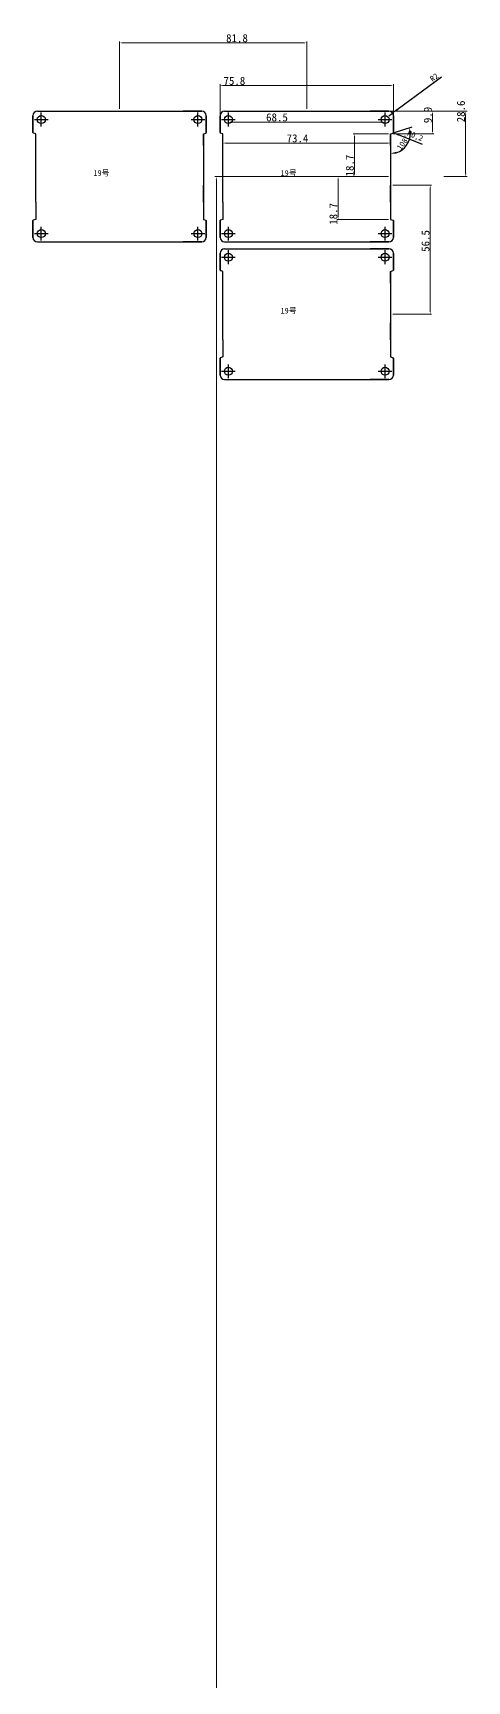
# Model space of a CAD drawing. Header units: millimetres. Extents: x 1367 to 2763, y -1119 to 322.
# Drawn here: x 2573 to 2763, y -398 to 322 of the extents above; entities that cross this region are included whole.
import ezdxf

# ---------------------------------------------------------------- set-up
doc = ezdxf.new("R2010")
doc.units = ezdxf.units.MM
doc.header["$PDMODE"] = 2
doc.header["$PDSIZE"] = 3
doc.layers.add('POINT', color=2, linetype='Continuous')
doc.layers.add('PROPRO', color=1, linetype='Continuous')
doc.dimstyles.new('ISO-25', dxfattribs={"dimtxt": 2.5, "dimasz": 2.5, "dimexe": 1.25, "dimexo": 0.625, "dimtad": 1, "dimtxsty": 'Standard', "dimcen": 2.5, "dimadec": 0, "dimazin": 0, "dimtfac": 1, "dimtmove": 0, "dimatfit": 3, "dimfxl": 0, "dimarcsym": 0})
doc.dimstyles.new('ISO-25$0', dxfattribs={"dimtxt": 3.5, "dimasz": 1.5, "dimexe": 0.6, "dimexo": 1, "dimgap": 0.3, "dimtad": 1, "dimdsep": 46, "dimtxsty": 'Standard', "dimcen": 0, "dimaunit": 1, "dimadec": 0, "dimazin": 3, "dimtfac": 1, "dimtofl": 0, "dimtmove": 0, "dimatfit": 3, "dimfxl": 0, "dimlwd": 9, "dimlwe": 9, "dimarcsym": 0})

# ---------------------------------------------------------------- blocks, each defined once
blk = doc.blocks.new('*U3', base_point=(-0.27, 1331.768))
at = {"layer": 'POINT', "color": 2}
blk.add_point((-0.27, 1331.768), dxfattribs=at)
at = {"layer": 'PROPRO'}
blk.add_circle((-0.27, 1331.768), 1.75, dxfattribs=at)
blk = doc.blocks.new('*U4', base_point=(68.23, 1331.768))
at = {"layer": 'POINT', "color": 2}
blk.add_point((68.23, 1331.768), dxfattribs=at)
at = {"layer": 'PROPRO'}
blk.add_circle((68.23, 1331.768), 1.75, dxfattribs=at)
blk = doc.blocks.new('*U1', base_point=(-0.27, 1381.668))
at = {"layer": 'POINT', "color": 2}
blk.add_point((-0.27, 1381.668), dxfattribs=at)
at = {"layer": 'PROPRO'}
blk.add_circle((-0.27, 1381.668), 1.75, dxfattribs=at)
blk = doc.blocks.new('*U2', base_point=(68.23, 1381.668))
at = {"layer": 'POINT', "color": 2}
blk.add_point((68.23, 1381.668), dxfattribs=at)
at = {"layer": 'PROPRO'}
blk.add_circle((68.23, 1381.668), 1.75, dxfattribs=at)
blk = doc.blocks.new('*D5')
at = {"color": 0, "lineweight": 9}
for p, q in [((2610.82, 289.1), (2610.82, 318.56)), ((2612.32, 317.96), (2691.12, 317.96)), ((2692.62, 289.1), (2692.62, 318.56))]:
    blk.add_line(p, q, dxfattribs=at)
at = {"color": 0}
for points in [[(2612.32, 318.21), (2612.32, 317.71), (2610.82, 317.96)], [(2691.12, 318.21), (2691.12, 317.71), (2692.62, 317.96)]]:
    blk.add_solid(points, dxfattribs=at)
at = {"layer": 'Defpoints', "color": 0}
for p in [(2692.62, 317.96), (2610.82, 288.1), (2692.62, 288.1)]:
    blk.add_point(p, dxfattribs=at)
at = {"color": 0, "insert": (2662.14, 320.01), "char_height": 3.5, "attachment_point": 5}
blk.add_mtext('81.8', dxfattribs=at)
blk = doc.blocks.new('*D6')
at = {"color": 0, "lineweight": 9}
for p, q in [((2730.32, 255.8), (2747.21, 255.8)), ((2746.61, 254.3), (2746.61, 200.8)), ((2730.32, 199.3), (2747.21, 199.3))]:
    blk.add_line(p, q, dxfattribs=at)
at = {"color": 0}
for points in [[(2746.36, 254.3), (2746.86, 254.3), (2746.61, 255.8)], [(2746.36, 200.8), (2746.86, 200.8), (2746.61, 199.3)]]:
    blk.add_solid(points, dxfattribs=at)
at = {"layer": 'Defpoints', "color": 0}
for p in [(2729.32, 255.8), (2729.32, 199.3), (2746.61, 199.3)]:
    blk.add_point(p, dxfattribs=at)
at = {"color": 0, "insert": (2744.56, 231.35), "char_height": 3.5, "attachment_point": 5, "rotation": 90}
blk.add_mtext('56.5', dxfattribs=at)
blk = doc.blocks.new('*D7')
at = {"color": 0, "lineweight": 9}
for p, q in [((2654.72, 283.42), (2654.72, 299.88)), ((2729.02, 299.28), (2656.22, 299.28)), ((2730.52, 283.42), (2730.52, 299.88))]:
    blk.add_line(p, q, dxfattribs=at)
at = {"color": 0}
for points in [[(2656.22, 299.53), (2656.22, 299.03), (2654.72, 299.28)], [(2729.02, 299.53), (2729.02, 299.03), (2730.52, 299.28)]]:
    blk.add_solid(points, dxfattribs=at)
at = {"layer": 'Defpoints', "color": 0}
for p in [(2654.72, 299.28), (2654.72, 282.42), (2730.52, 282.42)]:
    blk.add_point(p, dxfattribs=at)
at = {"color": 0, "insert": (2660.99, 301.33), "char_height": 3.5, "attachment_point": 5}
blk.add_mtext('75.8', dxfattribs=at)
blk = doc.blocks.new('*D8')
at = {"color": 0, "lineweight": 9}
for p, q in [((2728.59, 288.1), (2748.22, 288.1)), ((2747.62, 279.7), (2747.62, 286.6)), ((2730.32, 278.2), (2748.22, 278.2))]:
    blk.add_line(p, q, dxfattribs=at)
at = {"color": 0}
for points in [[(2747.37, 286.6), (2747.87, 286.6), (2747.62, 288.1)], [(2747.37, 279.7), (2747.87, 279.7), (2747.62, 278.2)]]:
    blk.add_solid(points, dxfattribs=at)
at = {"layer": 'Defpoints', "color": 0}
for p in [(2727.59, 288.1), (2747.62, 288.1), (2729.32, 278.2)]:
    blk.add_point(p, dxfattribs=at)
at = {"color": 0, "insert": (2745.57, 286.44), "char_height": 3.5, "attachment_point": 5, "rotation": 90}
blk.add_mtext('9.9', dxfattribs=at)
blk = doc.blocks.new('*D9')
at = {"color": 0, "lineweight": -2}
for p, q in [((2730.97, 278.75), (2738.67, 281.32)), ((2729.32, 272.47), (2729.32, 268.34))]:
    blk.add_line(p, q, dxfattribs=at)
blk.add_arc((2729.32, 278.2), 8.61, 286.68889, 1.74606, dxfattribs=at)
at = {"color": 0}
for points in [[(2737.52, 278.39), (2738.34, 278.54), (2737.49, 280.92)], [(2731.85, 269.54), (2731.73, 270.36), (2729.32, 269.59)]]:
    blk.add_solid(points, dxfattribs=at)
at = {"layer": 'Defpoints', "color": 0}
for p in [(2729.32, 278.2), (2729.32, 278.2), (2730.38, 278.55), (2729.32, 273.1), (2734.4, 271.24)]:
    blk.add_point(p, dxfattribs=at)
at = {"color": 0, "insert": (2734.78, 274.26), "char_height": 2.5, "attachment_point": 5, "rotation": 54.21747}
blk.add_mtext('108°', dxfattribs=at)
blk = doc.blocks.new('*D10')
at = {"color": 0, "lineweight": 9}
for p, q in [((2655.92, 267.55), (2655.92, 274.75)), ((2727.82, 274.15), (2657.42, 274.15)), ((2729.32, 263.75), (2729.32, 274.75))]:
    blk.add_line(p, q, dxfattribs=at)
at = {"color": 0}
for points in [[(2657.42, 274.4), (2657.42, 273.9), (2655.92, 274.15)], [(2727.82, 274.4), (2727.82, 273.9), (2729.32, 274.15)]]:
    blk.add_solid(points, dxfattribs=at)
at = {"layer": 'Defpoints', "color": 0}
for p in [(2655.92, 274.15), (2655.92, 266.55), (2729.32, 262.75)]:
    blk.add_point(p, dxfattribs=at)
at = {"color": 0, "insert": (2688.59, 276.2), "char_height": 3.5, "attachment_point": 5}
blk.add_mtext('73.4', dxfattribs=at)
blk = doc.blocks.new('*D11')
at = {"color": 0, "lineweight": -2}
for p, q in [((2751.61, 303.01), (2732.15, 288.76)), ((2728.52, 286.1), (2730.13, 287.28))]:
    blk.add_line(p, q, dxfattribs=at)
at = {"color": 0}
blk.add_solid([(2731.9, 289.09), (2732.39, 288.42), (2730.13, 287.28)], dxfattribs=at)
at = {"layer": 'Defpoints', "color": 0}
for p in [(2728.52, 286.1), (2730.13, 287.28)]:
    blk.add_point(p, dxfattribs=at)
at = {"color": 0, "insert": (2748.32, 302.92), "char_height": 2.5, "attachment_point": 5, "rotation": 36.20312}
blk.add_mtext('R2', dxfattribs=at)
blk = doc.blocks.new('*D12')
at = {"color": 0, "lineweight": -2}
for p, q in [((2730.32, 278.74), (2730.5, 278.67)), ((2743.25, 273.51), (2732.82, 277.73))]:
    blk.add_line(p, q, dxfattribs=at)
at = {"color": 0}
blk.add_solid([(2732.98, 278.12), (2732.66, 277.35), (2730.5, 278.67)], dxfattribs=at)
at = {"layer": 'Defpoints', "color": 0}
for p in [(2730.32, 278.74), (2730.5, 278.67)]:
    blk.add_point(p, dxfattribs=at)
at = {"color": 0, "insert": (2739.97, 277.08), "char_height": 2.5, "attachment_point": 5, "rotation": 337.97492}
blk.add_mtext('R0,2', dxfattribs=at)
blk = doc.blocks.new('*D13')
at = {"color": 0, "lineweight": 9}
for p, q in [((2728.32, 278.2), (2712.91, 278.2)), ((2713.51, 276.7), (2713.51, 261)), ((2728.32, 259.5), (2712.91, 259.5))]:
    blk.add_line(p, q, dxfattribs=at)
at = {"color": 0}
for points in [[(2713.26, 276.7), (2713.76, 276.7), (2713.51, 278.2)], [(2713.26, 261), (2713.76, 261), (2713.51, 259.5)]]:
    blk.add_solid(points, dxfattribs=at)
at = {"layer": 'Defpoints', "color": 0}
for p in [(2729.32, 278.2), (2713.51, 259.5), (2729.32, 259.5)]:
    blk.add_point(p, dxfattribs=at)
at = {"color": 0, "insert": (2711.46, 264.31), "char_height": 3.5, "attachment_point": 5, "rotation": 90}
blk.add_mtext('18.7', dxfattribs=at)
blk = doc.blocks.new('*D14')
at = {"color": 0, "lineweight": 9}
for p, q in [((2728.32, 259.5), (2705.74, 259.5)), ((2706.34, 258), (2706.34, 242.3)), ((2728.32, 240.8), (2705.74, 240.8))]:
    blk.add_line(p, q, dxfattribs=at)
at = {"color": 0}
for points in [[(2706.09, 258), (2706.59, 258), (2706.34, 259.5)], [(2706.09, 242.3), (2706.59, 242.3), (2706.34, 240.8)]]:
    blk.add_solid(points, dxfattribs=at)
at = {"layer": 'Defpoints', "color": 0}
for p in [(2729.32, 259.5), (2706.34, 240.8), (2729.32, 240.8)]:
    blk.add_point(p, dxfattribs=at)
at = {"color": 0, "insert": (2704.29, 243.18), "char_height": 3.5, "attachment_point": 5, "rotation": 90}
blk.add_mtext('18.7', dxfattribs=at)
blk = doc.blocks.new('*D15')
at = {"color": 0, "lineweight": 9}
for p, q in [((2723.74, 288.1), (2762.72, 288.1)), ((2762.12, 261), (2762.12, 286.6)), ((2752.55, 259.5), (2762.72, 259.5))]:
    blk.add_line(p, q, dxfattribs=at)
at = {"color": 0}
for points in [[(2761.87, 286.6), (2762.37, 286.6), (2762.12, 288.1)], [(2761.87, 261), (2762.37, 261), (2762.12, 259.5)]]:
    blk.add_solid(points, dxfattribs=at)
at = {"layer": 'Defpoints', "color": 0}
for p in [(2722.74, 288.1), (2762.12, 288.1), (2751.55, 259.5)]:
    blk.add_point(p, dxfattribs=at)
at = {"color": 0, "insert": (2760.07, 287.99), "char_height": 3.5, "attachment_point": 5, "rotation": 90}
blk.add_mtext('28.6', dxfattribs=at)
blk = doc.blocks.new('*D16')
at = {"color": 0, "lineweight": 9}
for p, q in [((2658.37, 283.45), (2658.37, 282.72)), ((2725.37, 283.32), (2659.87, 283.32)), ((2726.87, 283.45), (2726.87, 282.72))]:
    blk.add_line(p, q, dxfattribs=at)
at = {"color": 0}
for points in [[(2659.87, 283.57), (2659.87, 283.07), (2658.37, 283.32)], [(2725.37, 283.57), (2725.37, 283.07), (2726.87, 283.32)]]:
    blk.add_solid(points, dxfattribs=at)
at = {"layer": 'Defpoints', "color": 0}
for p in [(2658.37, 284.45), (2658.37, 283.32), (2726.87, 284.45)]:
    blk.add_point(p, dxfattribs=at)
at = {"color": 0, "insert": (2679.63, 285.37), "char_height": 3.5, "attachment_point": 5}
blk.add_mtext('68.5', dxfattribs=at)
blk = doc.blocks.new('*D17')
at = {"color": 0, "lineweight": 9}
for p, q in [((2728.32, 259.5), (2652.5, 259.5)), ((2653.1, 258), (2653.1, -1095.72)), ((2657.64, -1097.22), (2652.5, -1097.22)), ((2653.1, -1097.22), (2653.1, -1119.15))]:
    blk.add_line(p, q, dxfattribs=at)
at = {"color": 0}
for points in [[(2652.85, 258), (2653.35, 258), (2653.1, 259.5)], [(2652.85, -1095.72), (2653.35, -1095.72), (2653.1, -1097.22)]]:
    blk.add_solid(points, dxfattribs=at)
at = {"layer": 'Defpoints', "color": 0}
for p in [(2653.1, 259.5), (2729.32, 259.5), (2658.64, -1097.22)]:
    blk.add_point(p, dxfattribs=at)
at = {"color": 0, "insert": (2651.05, -1108.93), "char_height": 3.5, "attachment_point": 5, "rotation": 90}
blk.add_mtext('1356.72', dxfattribs=at)

msp = doc.modelspace()

# ---------------------------------------------------------------- linework, layer by layer
for p, q in [((2572.917, 278.744), (2572.917, 286.1)), ((2572.917, 286.1), (2572.917, 278.744)), ((2572.917, 286.1), (2572.917, 278.744)), ((2572.917, 278.744), (2572.917, 286.1)), ((2574.917, 288.1), (2646.717, 288.1)), ((2574.917, 288.1), (2646.717, 288.1)), ((2574.917, 288.1), (2646.717, 288.1)), ((2646.717, 288.1), (2638.592, 288.1)), ((2648.717, 286.1), (2648.717, 278.744)), ((2648.717, 278.744), (2648.717, 286.1)), ((2654.717, 278.744), (2654.717, 286.1)), ((2654.717, 286.1), (2654.717, 278.744)), ((2654.717, 286.1), (2654.717, 278.744)), ((2654.717, 278.744), (2654.717, 286.1)), ((2656.717, 288.1), (2728.517, 288.1)), ((2656.717, 288.1), (2728.517, 288.1)), ((2656.717, 288.1), (2728.517, 288.1)), ((2728.517, 288.1), (2720.392, 288.1)), ((2730.517, 286.1), (2730.517, 278.744)), ((2730.517, 278.744), (2730.517, 286.1)), ((2574.117, 278.2), (2573.054, 278.554)), ((2574.117, 278.2), (2573.054, 278.554)), ((2574.117, 278.2), (2573.054, 278.554)), ((2574.117, 278.2), (2573.054, 278.554)), ((2574.117, 248.3), (2574.117, 278.2)), ((2574.117, 273.1), (2574.117, 278.2)), ((2647.517, 278.2), (2648.58, 278.554)), ((2647.517, 278.2), (2648.58, 278.554)), ((2647.517, 278.2), (2647.517, 240.8)), ((2647.517, 273.1), (2647.517, 278.2)), ((2655.917, 278.2), (2654.854, 278.554)), ((2655.917, 278.2), (2654.854, 278.554)), ((2655.917, 278.2), (2654.854, 278.554)), ((2655.917, 278.2), (2654.854, 278.554)), ((2655.917, 248.3), (2655.917, 278.2)), ((2655.917, 273.1), (2655.917, 278.2)), ((2729.317, 278.2), (2730.38, 278.554)), ((2729.317, 278.2), (2730.38, 278.554)), ((2729.317, 278.2), (2729.317, 240.8)), ((2729.317, 273.1), (2729.317, 278.2)), ((2574.117, 248.3), (2574.117, 255.8)), ((2647.517, 248.3), (2647.517, 255.8)), ((2655.917, 248.3), (2655.917, 255.8)), ((2729.317, 248.3), (2729.317, 255.8)), ((2574.117, 248.3), (2574.117, 240.8)), ((2574.117, 245.9), (2574.117, 240.8)), ((2647.517, 248.3), (2647.517, 240.8)), ((2647.517, 245.9), (2647.517, 240.8)), ((2655.917, 248.3), (2655.917, 240.8)), ((2655.917, 245.9), (2655.917, 240.8)), ((2729.317, 248.3), (2729.317, 240.8)), ((2729.317, 245.9), (2729.317, 240.8)), ((2572.917, 232.9), (2572.917, 240.256)), ((2572.917, 240.256), (2572.917, 232.9)), ((2574.117, 240.8), (2573.054, 240.446)), ((2574.117, 240.8), (2573.054, 240.446)), ((2647.517, 240.8), (2648.58, 240.446)), ((2647.517, 240.8), (2648.58, 240.446)), ((2647.517, 240.8), (2648.58, 240.446)), ((2647.517, 240.8), (2648.58, 240.446)), ((2648.717, 240.256), (2648.717, 232.9)), ((2648.717, 232.9), (2648.717, 240.256)), ((2648.717, 232.9), (2648.717, 240.256)), ((2648.717, 240.256), (2648.717, 232.9)), ((2654.717, 232.9), (2654.717, 240.256)), ((2654.717, 240.256), (2654.717, 232.9)), ((2655.917, 240.8), (2654.854, 240.446)), ((2655.917, 240.8), (2654.854, 240.446)), ((2729.317, 240.8), (2730.38, 240.446)), ((2729.317, 240.8), (2730.38, 240.446)), ((2729.317, 240.8), (2730.38, 240.446)), ((2729.317, 240.8), (2730.38, 240.446)), ((2730.517, 240.256), (2730.517, 232.9)), ((2730.517, 232.9), (2730.517, 240.256)), ((2730.517, 232.9), (2730.517, 240.256)), ((2730.517, 240.256), (2730.517, 232.9)), ((2574.917, 230.9), (2646.717, 230.9)), ((2646.717, 230.9), (2638.592, 230.9)), ((2646.717, 230.9), (2638.592, 230.9)), ((2656.717, 230.9), (2728.517, 230.9)), ((2728.517, 230.9), (2720.392, 230.9)), ((2728.517, 230.9), (2720.392, 230.9)), ((2654.717, 218.544), (2654.717, 225.9)), ((2654.717, 225.9), (2654.717, 218.544)), ((2654.717, 225.9), (2654.717, 218.544)), ((2654.717, 218.544), (2654.717, 225.9)), ((2656.717, 227.9), (2728.517, 227.9)), ((2656.717, 227.9), (2728.517, 227.9)), ((2656.717, 227.9), (2728.517, 227.9)), ((2728.517, 227.9), (2720.392, 227.9)), ((2730.517, 225.9), (2730.517, 218.544)), ((2730.517, 218.544), (2730.517, 225.9)), ((2655.917, 218), (2654.854, 218.354)), ((2655.917, 218), (2654.854, 218.354)), ((2655.917, 218), (2654.854, 218.354)), ((2655.917, 218), (2654.854, 218.354)), ((2655.917, 188.1), (2655.917, 218)), ((2655.917, 212.9), (2655.917, 218)), ((2729.317, 218), (2730.38, 218.354)), ((2729.317, 218), (2730.38, 218.354)), ((2729.317, 218), (2729.317, 180.6)), ((2729.317, 212.9), (2729.317, 218)), ((2655.917, 188.1), (2655.917, 195.6)), ((2729.317, 188.1), (2729.317, 195.6)), ((2655.917, 188.1), (2655.917, 180.6)), ((2729.317, 188.1), (2729.317, 180.6)), ((2655.917, 180.6), (2654.854, 180.246)), ((2655.917, 180.6), (2654.854, 180.246)), ((2655.917, 185.7), (2655.917, 180.6)), ((2729.317, 185.7), (2729.317, 180.6)), ((2729.317, 180.6), (2730.38, 180.246)), ((2729.317, 180.6), (2730.38, 180.246)), ((2729.317, 180.6), (2730.38, 180.246)), ((2729.317, 180.6), (2730.38, 180.246)), ((2654.717, 172.7), (2654.717, 180.056)), ((2654.717, 180.056), (2654.717, 172.7)), ((2730.517, 180.056), (2730.517, 172.7)), ((2730.517, 172.7), (2730.517, 180.056)), ((2730.517, 172.7), (2730.517, 180.056)), ((2730.517, 180.056), (2730.517, 172.7)), ((2656.717, 170.7), (2728.517, 170.7)), ((2728.517, 170.7), (2720.392, 170.7)), ((2728.517, 170.7), (2720.392, 170.7))]:
    msp.add_line(p, q)
for centre in [(2576.567, 284.45), (2645.067, 284.45), (2658.367, 284.45), (2726.867, 284.45), (2576.567, 234.55), (2645.067, 234.55), (2658.367, 234.55), (2726.867, 234.55), (2658.367, 224.25), (2726.867, 224.25), (2658.367, 174.35), (2726.867, 174.35)]:
    msp.add_circle(centre, 1.75)
for centre, radius, start, end in [((2574.917, 286.1), 2, 90, 180), ((2574.917, 286.1), 2, 90, 180), ((2574.917, 286.1), 2, 90, 180), ((2574.917, 286.1), 2, 90, 180), ((2638.592, 288), 0.1, 90, 118.072487), ((2646.717, 286.1), 2, 0, 90), ((2646.717, 286.1), 2, 0, 90), ((2656.717, 286.1), 2, 90, 180), ((2656.717, 286.1), 2, 90, 180), ((2656.717, 286.1), 2, 90, 180), ((2656.717, 286.1), 2, 90, 180), ((2720.392, 288), 0.1, 90, 118.072487), ((2728.517, 286.1), 2, 0, 90), ((2728.517, 286.1), 2, 0, 90), ((2573.117, 278.744), 0.2, 180, 251.565051), ((2573.117, 278.744), 0.2, 180, 251.565051), ((2648.517, 278.744), 0.2, 288.434949, 0), ((2654.917, 278.744), 0.2, 180, 251.565051), ((2654.917, 278.744), 0.2, 180, 251.565051), ((2730.317, 278.744), 0.2, 288.434949, 0), ((2573.117, 240.256), 0.2, 108.434949, 180), ((2648.517, 240.256), 0.2, 0, 71.565051), ((2648.517, 240.256), 0.2, 0, 71.565051), ((2654.917, 240.256), 0.2, 108.434949, 180), ((2730.317, 240.256), 0.2, 0, 71.565051), ((2730.317, 240.256), 0.2, 0, 71.565051), ((2574.917, 232.9), 2, 180, 270), ((2574.917, 232.9), 2, 180, 270), ((2638.592, 231), 0.1, 241.927513, 270), ((2646.717, 232.9), 2, 270, 0), ((2646.717, 232.9), 2, 270, 0), ((2646.717, 232.9), 2, 270, 0), ((2646.717, 232.9), 2, 270, 0), ((2656.717, 232.9), 2, 180, 270), ((2656.717, 232.9), 2, 180, 270), ((2720.392, 231), 0.1, 241.927513, 270), ((2728.517, 232.9), 2, 270, 0), ((2728.517, 232.9), 2, 270, 0), ((2728.517, 232.9), 2, 270, 0), ((2728.517, 232.9), 2, 270, 0), ((2656.717, 225.9), 2, 90, 180), ((2656.717, 225.9), 2, 90, 180), ((2656.717, 225.9), 2, 90, 180), ((2656.717, 225.9), 2, 90, 180), ((2720.392, 227.8), 0.1, 90, 118.072487), ((2728.517, 225.9), 2, 0, 90), ((2728.517, 225.9), 2, 0, 90), ((2654.917, 218.544), 0.2, 180, 251.565051), ((2654.917, 218.544), 0.2, 180, 251.565051), ((2730.317, 218.544), 0.2, 288.434949, 0), ((2654.917, 180.056), 0.2, 108.434949, 180), ((2730.317, 180.056), 0.2, 0, 71.565051), ((2730.317, 180.056), 0.2, 0, 71.565051), ((2656.717, 172.7), 2, 180, 270), ((2656.717, 172.7), 2, 180, 270), ((2720.392, 170.8), 0.1, 241.927513, 270), ((2728.517, 172.7), 2, 270, 0), ((2728.517, 172.7), 2, 270, 0), ((2728.517, 172.7), 2, 270, 0), ((2728.517, 172.7), 2, 270, 0)]:
    msp.add_arc(centre, radius, start, end)

# ---------------------------------------------------------------- block references
at = {"layer": 'PROPRO'}
for name, p in [('*U1', (2576.567, 284.45)), ('*U2', (2645.067, 284.45)), ('*U1', (2658.367, 284.45)), ('*U2', (2726.867, 284.45)), ('*U3', (2576.567, 234.55)), ('*U4', (2645.067, 234.55)), ('*U3', (2658.367, 234.55)), ('*U4', (2726.867, 234.55)), ('*U1', (2658.367, 224.25)), ('*U2', (2726.867, 224.25)), ('*U3', (2658.367, 174.35)), ('*U4', (2726.867, 174.35))]:
    msp.add_blockref(name, p, dxfattribs=at)

# ---------------------------------------------------------------- texts
at = {"color": 3, "char_height": 2.5, "width": 36.76546, "attachment_point": 1}
for insert in [(2599.364, 262.317), (2681.164, 262.317), (2681.164, 202.117)]:
    msp.add_mtext('19{\\fSimSun|b0|i0|c134|p2;号}', dxfattribs=dict(at, insert=insert))

# ---------------------------------------------------------------- dimensions: what is measured, and where the dimension line sits
for base, p1, p2, picture, middle in [((2692.617, 317.959), (2610.817, 288.1), (2692.617, 288.1), '*D5', (2662.138, 317.959)), ((2654.717, 299.278), (2730.517, 282.422), (2654.717, 282.422), '*D7', (2660.988, 299.278)), ((2658.367, 283.324), (2726.867, 284.45), (2658.367, 284.45), '*D16', (2679.63, 283.324)), ((2655.917, 274.149), (2729.317, 262.751), (2655.917, 266.55), '*D10', (2688.59, 274.149))]:
    dim = msp.add_linear_dim(base=base, p1=p1, p2=p2, dimstyle='ISO-25$0')
    dim.commit()
    dim.dimension.update_dxf_attribs({"geometry": picture, "text_midpoint": middle, "dimtype": 160})
dim = msp.add_radius_dim(center=(2728.517, 286.1), mpoint=(2730.131, 287.281), dimstyle='ISO-25')
dim.commit()
dim.dimension.update_dxf_attribs({"geometry": '*D11', "text_midpoint": (2749.427, 301.405), "dimtype": 164})
for base, p1, p2, picture, middle in [((2762.119, 288.1), (2751.546, 259.5), (2722.743, 288.1), '*D15', (2762.119, 287.991)), ((2747.62, 288.1), (2729.317, 278.2), (2727.591, 288.1), '*D8', (2747.62, 286.437)), ((2713.507, 259.5), (2729.317, 278.2), (2729.317, 259.5), '*D13', (2713.507, 264.31)), ((2653.102, 259.5), (2658.637, -1097.218), (2729.317, 259.5), '*D17', (2653.102, -1108.935)), ((2706.336, 240.8), (2729.317, 259.5), (2729.317, 240.8), '*D14', (2706.336, 243.18)), ((2746.61, 199.3), (2729.317, 255.8), (2729.317, 199.3), '*D6', (2746.61, 231.352))]:
    dim = msp.add_linear_dim(base=base, p1=p1, p2=p2, angle=90, dimstyle='ISO-25$0')
    dim.commit()
    dim.dimension.update_dxf_attribs({"geometry": picture, "text_midpoint": middle, "dimtype": 160})
dim = msp.add_angular_dim_2l(base=(2734.397, 271.244), line1=((2729.317, 278.2), (2730.38, 278.554)), line2=((2729.317, 273.1), (2729.317, 278.2)), dimstyle='ISO-25')
dim.commit()
dim.dimension.update_dxf_attribs({"geometry": '*D9', "text_midpoint": (2734.783, 274.26)})
dim = msp.add_radius_dim(center=(2730.317, 278.744), mpoint=(2730.502, 278.669), dimstyle='ISO-25')
dim.commit()
dim.dimension.update_dxf_attribs({"geometry": '*D12', "text_midpoint": (2739.974, 277.085)})

doc.saveas('drawing.dxf')
